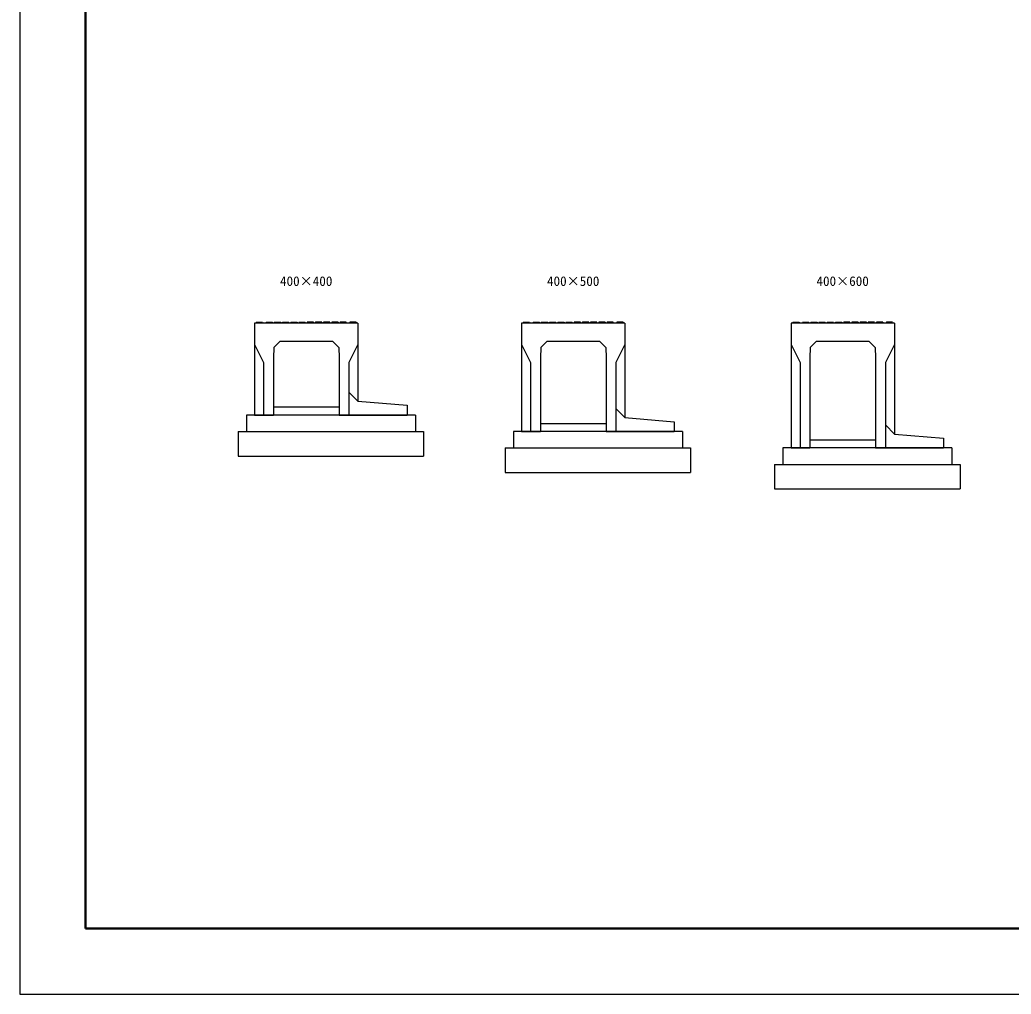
# Model space of a CAD drawing. Units: millimetres, scale not verified. Extents: x -16800 to 16800, y -5940 to 5940.
# Drawn here: x -16800 to -10757, y -5940 to 0 of the extents above; entities that cross this region are included whole.
import ezdxf
from ezdxf.enums import TextEntityAlignment as Align

# ---------------------------------------------------------------- set-up
doc = ezdxf.new("R2010")
doc.units = ezdxf.units.MM
doc.header["$LTSCALE"] = 20
for name, color, linetype, lineweight in [('0-1_Defpoints', 5, 'Continuous', 25), ('0-2_HATCH', 6, 'Continuous', 25), ('0-5_OUTLINE', 3, 'Continuous', 25), ('0-6_TXT', 7, 'Continuous', 25), ('0-7_WAKU', 3, 'Continuous', 25)]:
    doc.layers.add(name, color=color, linetype=linetype, lineweight=lineweight)
doc.styles.add('ＭＳ ゴシック', font='')
doc.styles.get('ＭＳ ゴシック').set_extended_font_data('MS Gothic')

msp = doc.modelspace()

# ---------------------------------------------------------------- linework, layer by layer
at = {"layer": '0-1_Defpoints'}
msp.add_lwpolyline([(-16800, -5940), (0, -5940), (0, 5940), (-16800, 5940)], close=True, dxfattribs=at)
at = {"layer": '0-2_HATCH'}
for p, q in [((-15357.94, -1843.5), (-15358.94, -1850)), ((-15357.94, -1843.5), (-15319.94, -1843.5)), ((-15319.94, -1843.5), (-15318.94, -1850)), ((-15297.94, -1843.5), (-15298.94, -1850)), ((-15297.94, -1843.5), (-15259.94, -1843.5)), ((-15259.94, -1843.5), (-15258.94, -1850)), ((-15247.94, -1843.5), (-15248.94, -1850)), ((-15247.94, -1843.5), (-15209.94, -1843.5)), ((-15209.94, -1843.5), (-15208.94, -1850)), ((-15197.94, -1843.5), (-15198.94, -1850)), ((-15197.94, -1843.5), (-15159.94, -1843.5)), ((-15159.94, -1843.5), (-15158.94, -1850)), ((-15147.94, -1843.5), (-15148.94, -1850)), ((-15147.94, -1843.5), (-15109.94, -1843.5)), ((-15109.94, -1843.5), (-15108.94, -1850)), ((-15097.94, -1843.5), (-15098.94, -1850)), ((-15097.94, -1843.5), (-15059.94, -1843.5)), ((-15059.94, -1843.5), (-15058.94, -1850)), ((-15047.94, -1843.5), (-15048.94, -1850)), ((-15009.94, -1843.5), (-15047.94, -1843.5)), ((-15009.94, -1843.5), (-15008.94, -1850)), ((-14997.94, -1843.5), (-14998.94, -1850)), ((-14959.94, -1843.5), (-14997.94, -1843.5)), ((-14959.94, -1843.5), (-14958.94, -1850)), ((-14947.94, -1843.5), (-14948.94, -1850)), ((-14909.94, -1843.5), (-14947.94, -1843.5)), ((-14909.94, -1843.5), (-14908.94, -1850)), ((-14897.94, -1843.5), (-14898.94, -1850)), ((-14859.94, -1843.5), (-14897.94, -1843.5)), ((-14859.94, -1843.5), (-14858.94, -1850)), ((-14847.94, -1843.5), (-14848.94, -1850)), ((-14809.94, -1843.5), (-14847.94, -1843.5)), ((-14809.94, -1843.5), (-14808.94, -1850)), ((-14787.94, -1843.5), (-14788.94, -1850)), ((-14749.94, -1843.5), (-14787.94, -1843.5)), ((-14749.94, -1843.5), (-14748.94, -1850)), ((-13730.44, -1843.5), (-13731.44, -1850)), ((-13730.44, -1843.5), (-13692.44, -1843.5)), ((-13692.44, -1843.5), (-13691.44, -1850)), ((-13670.44, -1843.5), (-13671.44, -1850)), ((-13670.44, -1843.5), (-13632.44, -1843.5)), ((-13632.44, -1843.5), (-13631.44, -1850)), ((-13620.44, -1843.5), (-13621.44, -1850)), ((-13620.44, -1843.5), (-13582.44, -1843.5)), ((-13582.44, -1843.5), (-13581.44, -1850)), ((-13570.44, -1843.5), (-13571.44, -1850)), ((-13570.44, -1843.5), (-13532.44, -1843.5)), ((-13532.44, -1843.5), (-13531.44, -1850)), ((-13520.44, -1843.5), (-13521.44, -1850)), ((-13520.44, -1843.5), (-13482.44, -1843.5)), ((-13482.44, -1843.5), (-13481.44, -1850)), ((-13470.44, -1843.5), (-13471.44, -1850)), ((-13470.44, -1843.5), (-13432.44, -1843.5)), ((-13432.44, -1843.5), (-13431.44, -1850)), ((-13420.44, -1843.5), (-13421.44, -1850)), ((-13382.44, -1843.5), (-13420.44, -1843.5)), ((-13382.44, -1843.5), (-13381.44, -1850)), ((-13370.44, -1843.5), (-13371.44, -1850)), ((-13332.44, -1843.5), (-13370.44, -1843.5)), ((-13332.44, -1843.5), (-13331.44, -1850)), ((-13320.44, -1843.5), (-13321.44, -1850)), ((-13282.44, -1843.5), (-13320.44, -1843.5)), ((-13282.44, -1843.5), (-13281.44, -1850)), ((-13270.44, -1843.5), (-13271.44, -1850)), ((-13232.44, -1843.5), (-13270.44, -1843.5)), ((-13232.44, -1843.5), (-13231.44, -1850)), ((-13220.44, -1843.5), (-13221.44, -1850)), ((-13182.44, -1843.5), (-13220.44, -1843.5)), ((-13182.44, -1843.5), (-13181.44, -1850)), ((-13160.44, -1843.5), (-13161.44, -1850)), ((-13122.44, -1843.5), (-13160.44, -1843.5)), ((-13122.44, -1843.5), (-13121.44, -1850)), ((-12087.94, -1843.5), (-12088.94, -1850)), ((-12087.94, -1843.5), (-12049.94, -1843.5)), ((-12049.94, -1843.5), (-12048.94, -1850)), ((-12027.94, -1843.5), (-12028.94, -1850)), ((-12027.94, -1843.5), (-11989.94, -1843.5)), ((-11989.94, -1843.5), (-11988.94, -1850)), ((-11977.94, -1843.5), (-11978.94, -1850)), ((-11977.94, -1843.5), (-11939.94, -1843.5)), ((-11939.94, -1843.5), (-11938.94, -1850)), ((-11927.94, -1843.5), (-11928.94, -1850)), ((-11927.94, -1843.5), (-11889.94, -1843.5)), ((-11889.94, -1843.5), (-11888.94, -1850)), ((-11877.94, -1843.5), (-11878.94, -1850)), ((-11877.94, -1843.5), (-11839.94, -1843.5)), ((-11839.94, -1843.5), (-11838.94, -1850)), ((-11827.94, -1843.5), (-11828.94, -1850)), ((-11827.94, -1843.5), (-11789.94, -1843.5)), ((-11789.94, -1843.5), (-11788.94, -1850)), ((-11777.94, -1843.5), (-11778.94, -1850)), ((-11739.94, -1843.5), (-11777.94, -1843.5)), ((-11739.94, -1843.5), (-11738.94, -1850)), ((-11727.94, -1843.5), (-11728.94, -1850)), ((-11689.94, -1843.5), (-11727.94, -1843.5)), ((-11689.94, -1843.5), (-11688.94, -1850)), ((-11677.94, -1843.5), (-11678.94, -1850)), ((-11639.94, -1843.5), (-11677.94, -1843.5)), ((-11639.94, -1843.5), (-11638.94, -1850)), ((-11627.94, -1843.5), (-11628.94, -1850)), ((-11589.94, -1843.5), (-11627.94, -1843.5)), ((-11589.94, -1843.5), (-11588.94, -1850)), ((-11577.94, -1843.5), (-11578.94, -1850)), ((-11539.94, -1843.5), (-11577.94, -1843.5)), ((-11539.94, -1843.5), (-11538.94, -1850)), ((-11517.94, -1843.5), (-11518.94, -1850)), ((-11479.94, -1843.5), (-11517.94, -1843.5)), ((-11479.94, -1843.5), (-11478.94, -1850))]:
    msp.add_line(p, q, dxfattribs=at)
at = {"layer": '0-5_OUTLINE'}
for p, q in [((-14738.94, -1850), (-15368.94, -1850)), ((-15368.94, -1850), (-15368.94, -2410)), ((-14738.94, -1850), (-14738.94, -2325)), ((-13111.44, -1850), (-13741.44, -1850)), ((-13741.44, -1850), (-13741.44, -2510)), ((-13111.44, -1850), (-13111.44, -2425)), ((-12098.94, -1850), (-12098.94, -2610)), ((-11468.94, -1850), (-12098.94, -1850)), ((-15368.94, -1980), (-15313.94, -2090)), ((-14738.94, -1980), (-14793.94, -2090)), ((-13741.44, -1980), (-13686.44, -2090)), ((-13111.44, -1980), (-13166.44, -2090)), ((-12098.94, -1980), (-12043.94, -2090)), ((-11468.94, -1980), (-11523.94, -2090)), ((-11585.48, -1998.46), (-11583.94, -2060)), ((-15313.94, -2090), (-15313.94, -2410)), ((-15253.94, -2060), (-15253.94, -2410)), ((-14853.94, -2060), (-14853.94, -2410)), ((-14793.94, -2090), (-14793.94, -2410)), ((-13686.44, -2090), (-13686.44, -2510)), ((-13626.44, -2060), (-13626.44, -2510)), ((-13226.44, -2060), (-13226.44, -2510)), ((-13166.44, -2090), (-13166.44, -2510)), ((-12043.94, -2090), (-12043.94, -2610)), ((-11983.94, -2060), (-11983.94, -2610)), ((-11583.94, -2060), (-11583.94, -2610)), ((-11523.94, -2090), (-11523.94, -2610)), ((-14738.94, -2325), (-14793.94, -2270)), ((-14738.94, -2325), (-14438.94, -2350)), ((-14438.94, -2350), (-14438.94, -2410)), ((-15418.94, -2410), (-15418.94, -2510)), ((-14388.94, -2410), (-15418.94, -2410)), ((-15368.94, -2410), (-15253.94, -2410)), ((-15253.94, -2360), (-14853.94, -2360)), ((-14853.94, -2410), (-14438.94, -2410)), ((-14388.94, -2410), (-14388.94, -2510)), ((-13111.44, -2425), (-13166.44, -2370)), ((-13626.44, -2460), (-13226.44, -2460)), ((-13111.44, -2425), (-12811.44, -2450)), ((-12811.44, -2450), (-12811.44, -2510)), ((-15468.94, -2510), (-15468.94, -2660)), ((-15468.94, -2510), (-14338.94, -2510)), ((-14338.94, -2510), (-14338.94, -2660)), ((-13791.44, -2510), (-13791.44, -2610)), ((-12761.44, -2510), (-13791.44, -2510)), ((-13741.44, -2510), (-13626.44, -2510)), ((-13226.44, -2510), (-12811.44, -2510)), ((-12761.44, -2510), (-12761.44, -2610)), ((-11983.94, -2560), (-11583.94, -2560)), ((-13841.44, -2610), (-13841.44, -2760)), ((-13841.44, -2610), (-12711.44, -2610)), ((-12711.44, -2610), (-12711.44, -2760)), ((-12148.94, -2610), (-12148.94, -2710)), ((-11118.94, -2610), (-12148.94, -2610)), ((-12098.94, -2610), (-11983.94, -2610)), ((-11583.94, -2610), (-11168.94, -2610)), ((-11118.94, -2610), (-11118.94, -2710)), ((-15468.94, -2660), (-14338.94, -2660)), ((-12198.94, -2710), (-12198.94, -2860)), ((-12198.94, -2710), (-11068.94, -2710)), ((-11068.94, -2710), (-11068.94, -2860)), ((-13841.44, -2760), (-12711.44, -2760)), ((-12198.94, -2860), (-11068.94, -2860))]:
    msp.add_line(p, q, dxfattribs=at)
for points in [[(-11468.94, -1850), (-11468.94, -2525), (-11523.94, -2470)], [(-15213.94, -1960), (-15252.4, -1998.46), (-15253.94, -2060)], [(-15213.94, -1960), (-14893.94, -1960), (-14855.48, -1998.46), (-14853.94, -2060)], [(-13586.44, -1960), (-13624.9, -1998.46), (-13626.44, -2060)], [(-13586.44, -1960), (-13266.44, -1960), (-13227.98, -1998.46), (-13226.44, -2060)], [(-11943.94, -1960), (-11982.4, -1998.46), (-11983.94, -2060)], [(-11943.94, -1960), (-11623.94, -1960), (-11585.48, -1998.46)], [(-11468.94, -2525), (-11168.94, -2550), (-11168.94, -2610)]]:
    msp.add_lwpolyline(points, dxfattribs=at)
at = {"layer": '0-7_WAKU', "lineweight": 50}
msp.add_lwpolyline([(-16400, -5540), (-400, -5540), (-400, 5540), (-16400, 5540)], close=True, dxfattribs=at)

# ---------------------------------------------------------------- texts
at = {"layer": '0-6_TXT', "style": 'ＭＳ ゴシック'}
for s, p in [('400×400', (-15213.94, -1640)), ('400×500', (-13586.44, -1640)), ('400×600', (-11943.94, -1640))]:
    msp.add_text(s, height=58.65, dxfattribs=at).set_placement(p, align=Align.BOTTOM_LEFT)

doc.saveas('drawing.dxf')
